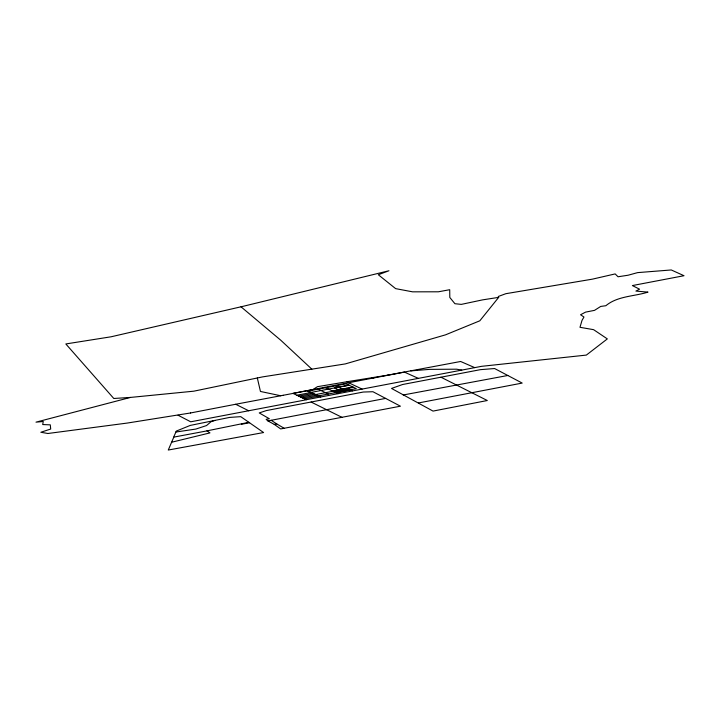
<?xml version="1.0" encoding="UTF-8"?>
<svg xmlns="http://www.w3.org/2000/svg" width="720" height="720" viewBox="0 0 720 720"><rect width="100%" height="100%" fill="white"/><g stroke="black" fill="none" stroke-linecap="round" stroke-linejoin="round"><path stroke-width="1.08" d="M173.799 437.139L168.273 450.036L263.592 432.54L240.75 416.655L229.698 417.402L190.269 425.412L176.301 431.091L173.664 437.139L207.027 430.884L209.961 432.891L171.504 442.269M498.672 297.369L479.826 320.796L445.518 334.845L345.276 363.915L262.566 376.893L193.833 391.176L130.491 397.422L113.787 398.484L65.826 343.953L111.132 336.78L242.874 306.369L388.953 270.756L378.315 274.743L395.622 288.63L412.578 291.834L438.354 291.798L449.712 289.71L449.811 297.459L454.905 303.705L461.286 304.389L482.625 299.862L498.672 297.369L498.285 296.478L505.872 293.688L592.398 279.153L615.159 273.915L618.039 276.768L628.083 275.229L637.605 272.619L671.274 269.964L684 275.715L632.367 285.57L639.549 289.179L635.922 291.078L648.009 292.122C634.05 296.487 617.472 295.992 605.853 305.721L600.714 306.432L594.531 310.356L585.576 312.12L580.572 314.757L583.956 317.025L582.012 320.391L579.987 327.303L593.604 329.67L607.338 338.904L586.35 355.086L481.554 366.327L474.723 367.632L460.638 361.485L387.828 375.147M206.892 430.884L248.85 422.325M214.857 420.417L211.032 421.722L206.559 425.547L195.876 429.057L175.779 432.045M130.491 397.422L36 422.154L43.254 421.497L42.705 424.548L50.292 424.854L50.697 429.039L40.851 432.261L47.88 433.494L127.26 423.063L190.593 412.965M274.248 424.386L280.674 428.931L400.437 406.197L372.942 391.725L363.294 392.04L266.4 410.562L259.236 412.929L269.37 418.752L266.13 419.328L267.921 420.912L274.248 424.386L276.759 423.927L284.139 428.274M283.095 395.307L312.777 389.646L317.448 386.676L347.175 381.699M385.65 398.394L267.921 420.912M306.234 399.735L474.651 367.65M190.512 412.974L235.755 404.244M178.047 415.215L190.71 421.803L306.288 399.78L292.959 393.363L404.415 372.096L418.275 378.342M241.353 424.305L249.615 422.712M310.32 392.562L348.966 385.164M296.847 395.226L311.292 392.463M349.092 385.218L334.647 387.99L338.4 389.79M298.728 396.126L313.173 393.363M300.6 397.026L315.045 394.263M332.379 390.942L352.845 387.027M314.829 394.722L353.466 387.324M302.481 397.935L316.926 395.163M334.26 391.842L348.696 389.079M304.353 398.835L318.798 396.063M336.132 392.742L350.577 389.979M440.955 377.208L402.597 384.507L391.527 388.44L433.035 411.093L487.314 400.518L440.955 377.208L480.465 369.648L494.622 368.541L522.207 383.076L418.464 402.948M283.167 395.289L235.683 404.262L248.697 410.769M403.191 394.983L507.807 375.489M348.876 382.806L347.103 381.708L387.9 375.129M410.859 370.881L429.516 369.378L456.624 369.189L461.745 370.134M372.213 377.703L373.914 377.973M280.728 395.757L260.451 391.455L257.328 377.982M348.804 382.815L362.106 389.088M346.824 388.179L352.458 390.879M335.511 385.857L345.609 390.708M324.864 387.333L338.103 393.687M318.177 389.178L328.284 394.029M307.467 390.627L320.769 397.008M341.91 417.303L311.103 402.039M271.179 420.291L276.759 423.927M241.002 306.801L280.854 340.308L311.85 369.162M346.167 383.814L307.521 391.221L317.628 396.063L356.265 388.665L346.167 383.814"/></g></svg>
